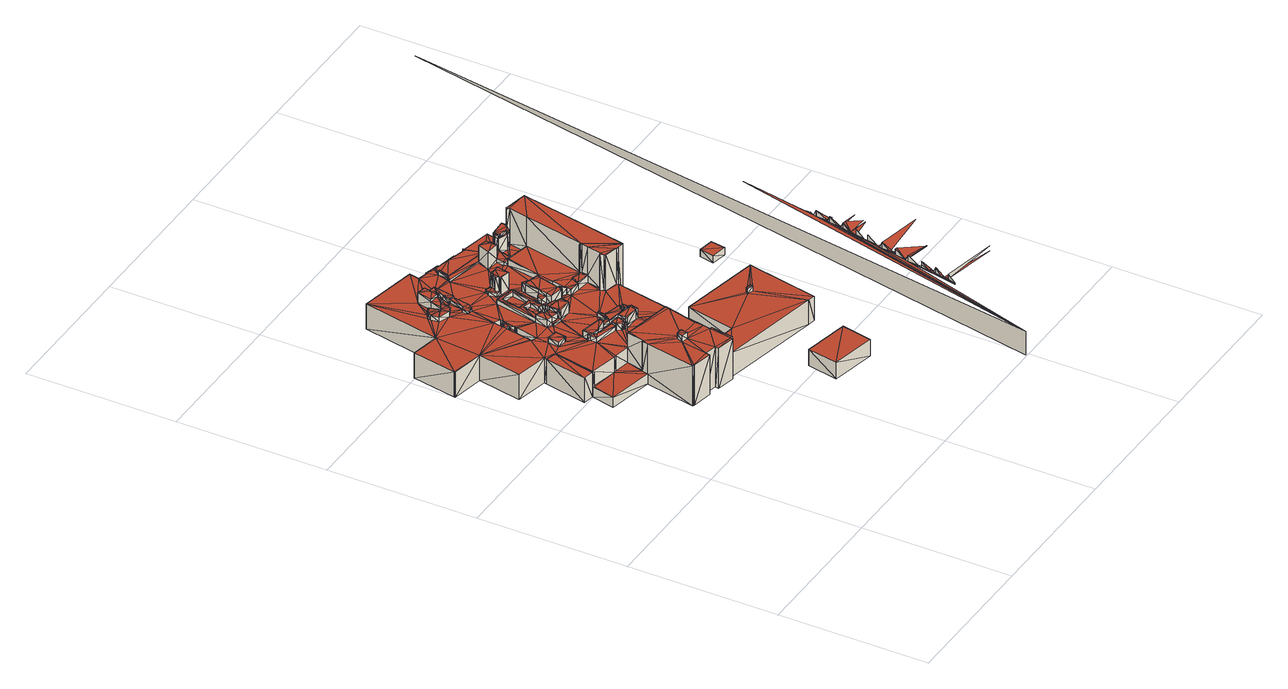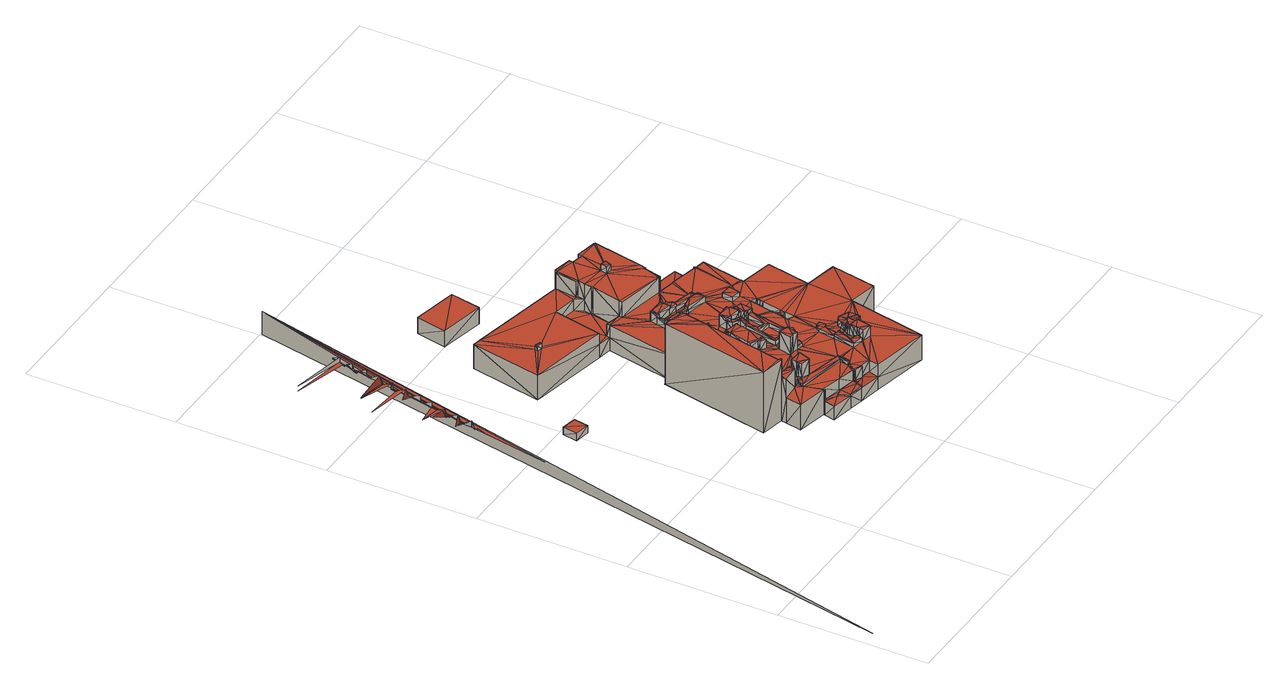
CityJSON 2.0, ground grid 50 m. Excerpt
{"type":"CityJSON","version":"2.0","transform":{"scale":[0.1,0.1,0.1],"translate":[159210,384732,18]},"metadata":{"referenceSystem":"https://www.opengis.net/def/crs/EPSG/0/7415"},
"CityObjects":{
"building1":{"type":"Building","attributes":{"oorspronkelijk_bouwjaar":1949,"status":"Pand in gebruik","geconstateerd":false,"h_maaiveld":18.6,"dak_type":"multiple horizontal","pw_datum":"2016-12-01","pw_actueel":"yes","pw_bron":"ahn3","reconstructie_methode":"tudelft3d-geoflow","versie_methode":"v21.03.1","kas_warenhuis":false,"ondergronds_type":"above ground","lod11_replace":false,"reconstruction_skipped":false},"geometry":[{"type":"Solid","lod":"2.2","boundaries":[[[[0,1,2]],[[3,4,5]],[[6,4,3]],[[7,8,9]],[[6,8,7]],[[4,6,10]],[[11,4,12]],[[13,12,14]],[[12,10,14]],[[15,16,5]],[[4,10,12]],[[17,18,19]],[[20,1,0]],[[15,5,21]],[[22,23,16]],[[16,2,5]],[[23,2,16]],[[19,24,17]],[[2,23,25]],[[26,0,27]],[[18,28,29]],[[27,0,30]],[[31,28,26]],[[32,28,31]],[[31,26,33]],[[32,31,34]],[[28,35,29]],[[28,18,17]],[[36,24,19]],[[37,17,38]],[[28,17,37]],[[28,37,26]],[[39,40,17]],[[40,38,17]],[[37,0,26]],[[41,42,20]],[[41,20,43]],[[44,45,46]],[[1,5,2]],[[3,8,6]],[[47,42,41]],[[20,0,37]],[[43,20,37]],[[1,3,5]],[[44,8,3]],[[44,3,45]],[[46,45,48]],[[48,49,46]],[[50,46,49]],[[51,50,49]],[[52,42,47]],[[53,52,47]],[[53,47,41]],[[54,53,41]],[[55,37,56]],[[57,55,56]],[[56,37,38]],[[58,17,59]],[[60,58,59]],[[59,17,24]],[[61,30,62]],[[62,30,0]],[[63,9,64]],[[64,9,8]],[[60,59,65]],[[65,59,66]],[[67,68,69]],[[70,67,69]],[[71,12,72]],[[72,12,13]],[[73,43,55]],[[55,43,37]],[[74,75,76]],[[76,75,35]],[[35,75,29]],[[77,78,79]],[[80,77,79]],[[70,69,81]],[[79,70,81]],[[52,20,42]],[[82,83,52]],[[52,83,20]],[[84,85,86]],[[87,84,86]],[[88,26,89]],[[89,26,27]],[[80,79,90]],[[90,79,91]],[[91,79,81]],[[92,93,94]],[[94,93,95]],[[96,7,63]],[[63,7,9]],[[97,98,99]],[[99,98,100]],[[101,102,103]],[[104,101,103]],[[105,106,107]],[[107,106,108]],[[107,108,109]],[[110,107,109]],[[111,112,16]],[[111,16,113]],[[114,111,113]],[[113,16,15]],[[115,116,117]],[[117,116,118]],[[119,120,121]],[[122,119,121]],[[123,122,124]],[[124,122,125]],[[125,122,121]],[[126,127,128]],[[128,127,129]],[[130,131,132]],[[132,131,133]],[[133,131,134]],[[135,136,137]],[[137,136,138]],[[87,86,102]],[[101,87,102]],[[139,140,141]],[[142,139,141]],[[143,144,145]],[[146,143,145]],[[147,148,149]],[[149,148,150]],[[151,152,153]],[[153,152,154]],[[154,152,155]],[[156,157,158]],[[159,156,158]],[[159,158,83]],[[83,158,20]],[[20,158,1]],[[160,161,162]],[[163,160,162]],[[164,165,166]],[[166,165,167]],[[168,169,170]],[[171,168,170]],[[172,173,174]],[[174,173,175]],[[176,177,178]],[[178,177,179]],[[179,177,180]],[[181,182,183]],[[184,181,183]],[[185,186,187]],[[188,185,187]],[[189,190,191]],[[191,190,192]],[[193,194,189]],[[189,194,190]],[[195,196,197]],[[197,196,198]],[[199,200,201]],[[202,199,201]],[[203,204,115]],[[115,204,116]],[[116,204,205]],[[206,207,208]],[[209,206,208]],[[149,150,210]],[[211,149,210]],[[212,213,211]],[[214,212,211]],[[146,145,215]],[[215,145,216]],[[217,218,219]],[[219,218,220]],[[221,222,223]],[[224,221,223]],[[224,223,225]],[[225,223,226]],[[227,31,228]],[[228,31,33]],[[229,28,230]],[[230,28,32]],[[64,8,231]],[[232,64,231]],[[231,8,44]],[[233,234,235]],[[236,233,235]],[[237,238,239]],[[240,237,239]],[[241,242,243]],[[244,241,243]],[[104,103,245]],[[246,104,245]],[[246,245,98]],[[97,246,98]],[[247,95,248]],[[249,94,247]],[[247,94,95]],[[249,247,250]],[[250,247,251]],[[252,253,254]],[[255,252,254]],[[56,38,256]],[[257,56,256]],[[256,38,40]],[[258,259,260]],[[261,258,260]],[[260,259,262]],[[263,264,234]],[[233,263,234]],[[265,266,164]],[[164,266,165]],[[267,239,268]],[[269,240,267]],[[267,240,239]],[[267,268,270]],[[271,267,270]],[[272,273,274]],[[275,272,274]],[[276,277,272]],[[272,277,273]],[[278,279,280]],[[281,278,280]],[[282,283,279]],[[278,282,279]],[[284,285,286]],[[286,285,11]],[[11,285,4]],[[287,288,289]],[[289,288,290]],[[290,288,291]],[[292,293,294]],[[295,292,294]],[[296,297,298]],[[298,297,299]],[[300,301,302]],[[303,300,302]],[[303,302,292]],[[292,302,293]],[[304,2,25]],[[305,304,25]],[[306,307,112]],[[111,306,112]],[[283,308,309]],[[309,308,310]],[[311,312,313]],[[314,311,313]],[[315,316,312]],[[311,315,312]],[[317,21,5]],[[318,317,5]],[[114,113,319]],[[319,113,320]],[[319,320,321]],[[322,319,321]],[[323,324,325]],[[325,324,326]],[[327,328,329]],[[329,328,330]],[[330,328,331]],[[184,183,332]],[[333,184,332]],[[332,183,334]],[[335,336,337]],[[338,335,337]],[[339,340,341]],[[342,339,341]],[[343,344,345]],[[346,343,345]],[[347,348,349]],[[349,348,350]],[[351,352,347]],[[347,352,348]],[[353,354,352]],[[351,353,352]],[[355,356,357]],[[357,356,358]],[[358,356,359]],[[360,358,361]],[[362,357,360]],[[360,357,358]],[[363,364,365]],[[366,363,365]],[[362,360,367]],[[365,362,367]],[[368,369,370]],[[370,369,371]],[[371,369,372]],[[366,365,373]],[[373,365,374]],[[374,365,367]],[[375,376,377]],[[377,376,378]],[[376,379,380]],[[381,376,380]],[[62,0,304]],[[382,62,304]],[[304,0,2]],[[383,384,385]],[[385,384,386]],[[386,384,387]],[[388,389,390]],[[390,389,391]],[[392,393,394]],[[394,393,395]],[[396,397,398]],[[398,397,399]],[[399,397,400]],[[401,402,403]],[[404,401,403]],[[405,406,407]],[[407,406,408]],[[191,192,409]],[[409,192,410]],[[411,412,413]],[[413,412,414]],[[415,416,417]],[[417,416,418]],[[419,420,421]],[[421,420,417]],[[421,417,160]],[[160,417,161]],[[161,417,418]],[[269,267,422]],[[423,269,422]],[[392,422,393]],[[424,423,392]],[[392,423,422]],[[398,399,131]],[[131,399,134]],[[425,426,427]],[[428,425,427]],[[429,430,384]],[[384,430,387]],[[431,432,359]],[[356,431,359]],[[298,299,433]],[[433,299,434]],[[435,436,437]],[[438,435,437]],[[439,440,435]],[[435,440,436]],[[441,442,443]],[[444,441,443]],[[197,198,445]],[[446,197,445]],[[59,24,447]],[[447,24,36]],[[256,40,448]],[[448,40,39]],[[322,321,449]],[[450,322,449]],[[450,449,451]],[[452,450,451]],[[110,109,453]],[[454,110,453]],[[453,109,455]],[[454,453,456]],[[457,454,456]],[[457,456,458]],[[458,456,459]],[[459,456,460]],[[461,462,463]],[[463,462,464]],[[465,466,467]],[[467,466,468]],[[465,182,466]],[[466,182,469]],[[182,133,469]],[[181,132,182]],[[182,132,133]],[[470,471,203]],[[203,471,204]],[[472,296,471]],[[470,472,471]],[[296,473,297]],[[472,474,296]],[[296,474,473]],[[453,455,415]],[[415,455,416]],[[475,476,460]],[[456,475,460]],[[420,477,476]],[[475,420,476]],[[78,478,420]],[[419,78,420]],[[420,478,477]],[[78,479,478]],[[77,480,78]],[[78,480,479]],[[481,6,96]],[[96,6,7]],[[51,49,48]],[[482,51,48]],[[209,208,388]],[[388,208,389]],[[389,208,483]],[[484,485,208]],[[208,485,483]],[[452,451,291]],[[288,452,291]],[[486,487,488]],[[488,487,489]],[[488,489,287]],[[287,489,288]],[[490,491,486]],[[486,491,487]],[[377,378,490]],[[490,378,491]],[[492,461,493]],[[493,461,494]],[[493,494,495]],[[495,494,496]],[[496,494,497]],[[498,499,495]],[[500,498,495]],[[500,495,315]],[[315,495,316]],[[316,495,496]],[[166,167,92]],[[92,167,93]],[[247,248,172]],[[172,248,173]],[[250,251,501]],[[501,251,502]],[[501,502,503]],[[504,501,503]],[[505,506,507]],[[507,506,508]],[[364,509,505]],[[505,509,506]],[[510,117,511]],[[511,117,512]],[[512,117,118]],[[513,514,117]],[[510,513,117]],[[99,100,85]],[[84,99,85]],[[515,34,227]],[[227,34,31]],[[57,56,131]],[[130,57,131]],[[516,54,73]],[[73,54,43]],[[43,54,41]],[[76,35,229]],[[229,35,28]],[[517,518,74]],[[74,518,75]],[[519,520,521]],[[522,519,521]],[[523,524,525]],[[525,524,526]],[[526,524,527]],[[525,526,354]],[[353,525,354]],[[214,211,528]],[[528,211,529]],[[529,211,210]],[[113,15,317]],[[317,15,21]],[[438,437,530]],[[530,437,531]],[[531,437,532]],[[533,534,437]],[[437,534,532]],[[535,404,212]],[[212,404,213]],[[536,213,403]],[[213,404,403]],[[213,536,147]],[[147,536,148]],[[537,538,539]],[[539,538,409]],[[538,540,541]],[[541,540,542]],[[232,231,440]],[[439,232,440]],[[231,44,46]],[[50,231,46]],[[228,33,88]],[[88,33,26]],[[128,129,543]],[[543,129,544]],[[433,434,431]],[[431,434,432]],[[522,521,545]],[[545,521,546]],[[545,546,524]],[[524,546,527]],[[547,548,549]],[[550,547,549]],[[551,552,524]],[[523,551,524]],[[360,361,553]],[[554,360,553]],[[554,553,555]],[[556,554,555]],[[556,555,372]],[[369,556,372]],[[557,558,169]],[[168,557,169]],[[559,560,557]],[[557,560,558]],[[561,562,560]],[[559,561,560]],[[90,91,563]],[[563,91,564]],[[564,91,565]],[[89,27,61]],[[61,27,30]],[[325,326,566]],[[566,326,567]],[[568,569,328]],[[327,568,328]],[[570,571,568]],[[568,571,569]],[[569,571,572]],[[573,574,571]],[[571,574,572]],[[271,270,575]],[[576,271,575]],[[575,270,577]],[[68,162,578]],[[67,163,68]],[[68,163,162]],[[286,11,71]],[[71,11,12]],[[153,154,579]],[[579,154,580]],[[579,580,581]],[[582,579,581]],[[442,18,75]],[[75,18,29]],[[255,254,583]],[[583,254,584]],[[171,170,585]],[[586,171,585]],[[586,585,221]],[[221,585,222]],[[332,334,335]],[[335,334,336]],[[333,332,339]],[[339,332,340]],[[587,588,498]],[[498,588,499]],[[566,567,328]],[[328,567,331]],[[207,589,323]],[[323,589,324]],[[390,391,207]],[[206,390,207]],[[207,391,589]],[[590,22,16]],[[112,590,16]],[[381,380,591]],[[591,380,592]],[[593,594,253]],[[252,593,253]],[[253,594,595]],[[65,66,594]],[[593,65,594]],[[447,36,445]],[[445,36,19]],[[596,597,598]],[[599,596,598]],[[583,584,597]],[[596,583,597]],[[576,575,573]],[[573,575,574]],[[575,577,485]],[[484,575,485]],[[600,601,397]],[[396,600,397]],[[318,5,285]],[[285,5,4]],[[602,603,284]],[[284,603,285]],[[448,39,58]],[[58,39,17]],[[604,605,355]],[[355,605,356]],[[605,606,607]],[[607,606,608]],[[482,48,609]],[[610,482,609]],[[609,48,45]],[[611,612,605]],[[604,611,605]],[[605,612,606]],[[507,508,611]],[[611,508,612]],[[613,614,615]],[[615,614,616]],[[617,618,613]],[[613,618,614]],[[619,620,618]],[[617,619,618]],[[621,622,258]],[[258,622,259]],[[385,386,623]],[[624,385,623]],[[289,290,602]],[[602,290,603]],[[329,330,135]],[[625,329,135]],[[135,330,136]],[[625,135,277]],[[276,625,277]],[[591,592,158]],[[158,592,1]],[[1,592,3]],[[538,626,540]],[[537,627,538]],[[538,627,626]],[[628,629,119]],[[119,629,120]],[[120,629,630]],[[202,201,631]],[[632,202,631]],[[632,631,425]],[[633,632,425]],[[425,631,426]],[[633,425,383]],[[383,425,384]],[[275,274,571]],[[570,275,571]],[[550,549,634]],[[635,550,634]],[[635,634,552]],[[551,635,552]],[[607,608,301]],[[300,607,301]],[[543,544,636]],[[636,544,637]],[[636,637,638]],[[638,637,639]],[[640,638,152]],[[152,638,155]],[[155,638,639]],[[641,642,643]],[[644,641,643]],[[645,646,411]],[[411,646,412]],[[261,260,142]],[[647,261,142]],[[283,648,308]],[[282,649,283]],[[283,649,648]],[[647,142,649]],[[649,142,648]],[[648,142,141]],[[650,651,652]],[[653,650,652]],[[653,652,654]],[[654,652,655]],[[654,655,429]],[[429,655,430]],[[656,657,658]],[[598,656,658]],[[281,280,621]],[[621,280,622]],[[622,280,659]],[[660,623,661]],[[662,624,660]],[[660,624,623]],[[660,661,659]],[[280,660,659]],[[662,660,663]],[[663,660,309]],[[663,309,199]],[[199,309,200]],[[200,309,310]],[[68,578,664]],[[665,68,664]],[[666,667,565]],[[91,666,565]],[[665,664,667]],[[666,665,667]],[[295,294,205]],[[204,295,205]],[[668,669,670]],[[670,669,671]],[[672,673,674]],[[675,672,674]],[[676,677,678]],[[678,677,679]],[[675,674,677]],[[676,675,677]],[[530,531,680]],[[680,531,681]],[[682,683,265]],[[265,683,266]],[[178,179,682]],[[682,179,683]],[[244,243,684]],[[684,243,685]],[[686,687,242]],[[241,686,242]],[[684,685,686]],[[686,685,687]],[[670,671,461]],[[492,670,461]],[[461,671,462]],[[688,689,669]],[[668,688,669]],[[690,691,688]],[[688,691,689]],[[563,564,692]],[[693,563,692]],[[693,692,694]],[[694,692,695]],[[696,697,698]],[[699,696,698]],[[698,697,700]],[[699,698,701]],[[701,698,314]],[[698,700,588]],[[587,698,588]],[[588,700,702]],[[588,702,691]],[[690,588,691]],[[539,409,405]],[[703,539,405]],[[406,409,410]],[[405,409,406]],[[72,13,704]],[[704,13,14]],[[704,14,705]],[[705,14,10]],[[705,10,481]],[[481,10,6]],[[615,616,620]],[[619,615,620]],[[582,581,706]],[[707,582,706]],[[707,706,157]],[[156,707,157]],[[708,709,54]],[[516,708,54]],[[364,512,509]],[[363,511,364]],[[364,511,512]],[[373,374,369]],[[368,373,369]],[[236,235,710]],[[395,236,710]],[[394,395,397]],[[397,395,400]],[[400,395,710]],[[424,392,711]],[[711,392,712]],[[711,712,713]],[[713,712,714]],[[701,314,480]],[[480,314,479]],[[479,314,313]],[[694,695,696]],[[696,695,697]],[[219,220,715]],[[715,220,716]],[[715,716,561]],[[561,716,562]],[[215,216,717]],[[717,216,718]],[[428,427,651]],[[650,428,651]],[[599,598,719]],[[719,598,720]],[[720,598,658]],[[444,443,657]],[[656,444,657]],[[446,445,442]],[[441,446,442]],[[18,445,19]],[[442,445,18]],[[349,350,721]],[[722,349,721]],[[721,350,723]],[[721,723,343]],[[343,723,344]],[[722,721,548]],[[547,722,548]],[[724,725,143]],[[143,725,144]],[[726,727,724]],[[724,727,725]],[[728,726,729]],[[730,728,729]],[[731,226,140]],[[139,731,140]],[[644,643,645]],[[645,643,646]],[[413,414,642]],[[641,413,642]],[[370,371,732]],[[733,370,732]],[[732,371,734]],[[733,732,513]],[[513,732,514]],[[735,736,473]],[[474,735,473]],[[732,734,736]],[[735,732,736]],[[737,738,533]],[[533,738,534]],[[610,609,738]],[[737,610,738]],[[305,25,23]],[[739,305,23]],[[739,23,22]],[[590,739,22]],[[382,304,307]],[[306,382,307]],[[122,121,126]],[[740,122,126]],[[127,121,741]],[[126,121,127]],[[740,126,629]],[[628,740,629]],[[541,542,629]],[[629,542,630]],[[467,468,193]],[[193,468,194]],[[137,138,264]],[[263,137,264]],[[122,187,121]],[[123,188,122]],[[121,187,741]],[[122,188,187]],[[742,743,627]],[[627,743,626]],[[124,125,743]],[[742,124,743]],[[744,745,517]],[[517,745,518]],[[719,720,745]],[[744,719,745]],[[528,529,185]],[[185,529,186]],[[703,405,535]],[[535,405,404]],[[407,408,401]],[[401,408,402]],[[346,345,520]],[[519,346,520]],[[713,714,600]],[[600,714,601]],[[717,718,217]],[[217,718,218]],[[458,459,746]],[[747,458,746]],[[748,747,746]],[[609,45,592]],[[592,45,3]],[[257,256,238]],[[237,257,238]],[[338,337,640]],[[640,337,638]],[[342,341,151]],[[151,341,152]],[[680,681,376]],[[375,680,376]],[[376,681,379]],[[260,262,726]],[[728,260,726]],[[726,262,727]],[[730,729,225]],[[731,730,225]],[[731,225,226]],[[253,595,196]],[[195,253,196]],[[230,32,515]],[[515,32,34]],[[678,679,672]],[[672,679,673]],[[504,503,176]],[[176,503,177]],[[174,175,180]],[[177,174,180]],[[749,463,105]],[[105,463,106]],[[106,463,464]],[[747,748,463]],[[749,747,463]],[[748,746,497]],[[494,748,497]],[[82,52,709]],[[708,82,709]],[[709,52,53]],[[54,709,53]],[[102,86,103]],[[98,85,100]],[[103,86,85]],[[103,85,245]],[[245,85,98]],[[113,317,320]],[[285,603,318]],[[449,603,451]],[[318,603,449]],[[291,603,290]],[[451,603,291]],[[449,317,318]],[[321,320,449]],[[320,317,449]],[[503,502,177]],[[177,502,172]],[[251,247,172]],[[251,172,502]],[[172,174,177]],[[279,283,309]],[[280,279,660]],[[660,279,309]],[[407,401,404]],[[405,407,404]],[[475,417,420]],[[453,415,456]],[[456,415,475]],[[475,415,417]],[[421,160,419]],[[67,160,163]],[[67,70,78]],[[67,78,160]],[[79,78,70]],[[78,419,160]],[[112,307,739]],[[590,112,739]],[[305,739,304]],[[739,307,304]],[[454,457,107]],[[105,457,458]],[[747,749,458]],[[749,105,458]],[[107,110,454]],[[105,107,457]],[[466,469,235]],[[400,235,399]],[[134,399,133]],[[264,235,234]],[[399,469,133]],[[264,466,235]],[[235,469,399]],[[710,235,400]],[[471,296,204]],[[295,296,298]],[[303,295,298]],[[295,204,296]],[[292,295,303]],[[474,472,470]],[[115,470,203]],[[117,474,470]],[[117,470,115]],[[514,474,117]],[[735,474,514]],[[735,514,732]],[[388,390,209]],[[209,390,206]],[[476,477,459]],[[479,313,312]],[[477,746,459]],[[476,459,460]],[[477,497,746]],[[478,497,477]],[[479,312,478]],[[312,316,496]],[[496,497,478]],[[312,496,478]],[[353,351,347]],[[722,547,349]],[[550,551,547]],[[525,353,551]],[[547,347,349]],[[635,551,550]],[[525,551,523]],[[551,353,347]],[[547,551,347]],[[703,535,212]],[[123,124,185]],[[627,124,742]],[[627,528,185]],[[539,703,537]],[[703,212,537]],[[537,212,627]],[[212,214,627]],[[214,528,627]],[[185,188,123]],[[627,185,124]],[[213,147,211]],[[211,147,149]],[[343,346,721]],[[545,524,634]],[[548,346,519]],[[548,519,549]],[[721,346,548]],[[524,552,634]],[[634,549,522]],[[545,634,522]],[[549,519,522]],[[554,556,367]],[[360,554,367]],[[374,556,369]],[[367,556,374]],[[566,207,325]],[[572,574,484]],[[325,207,323]],[[566,208,207]],[[328,208,566]],[[572,484,569]],[[574,575,484]],[[569,484,328]],[[484,208,328]],[[726,586,221]],[[225,729,224]],[[729,726,221]],[[729,221,224]],[[168,171,724]],[[168,724,143]],[[726,171,586]],[[724,171,726]],[[215,717,146]],[[717,219,715]],[[717,715,146]],[[219,717,217]],[[715,143,146]],[[561,559,715]],[[559,143,715]],[[557,143,559]],[[168,143,557]],[[336,334,337]],[[337,334,183]],[[128,629,126]],[[182,193,183]],[[465,193,182]],[[467,193,465]],[[193,541,183]],[[189,191,193]],[[191,409,193]],[[409,538,193]],[[538,541,193]],[[541,337,183]],[[629,337,541]],[[629,128,638]],[[128,543,638]],[[543,636,638]],[[629,638,337]],[[447,445,198]],[[595,198,196]],[[59,447,66]],[[594,198,595]],[[66,447,198]],[[594,66,198]],[[271,576,422]],[[273,422,573]],[[571,274,273]],[[571,273,573]],[[273,277,422]],[[277,135,422]],[[135,395,422]],[[137,263,233]],[[137,233,135]],[[233,395,135]],[[236,395,233]],[[422,267,271]],[[422,395,393]],[[573,422,576]],[[397,601,714]],[[394,714,712]],[[394,397,714]],[[394,712,392]],[[507,611,604]],[[507,604,355]],[[507,357,362]],[[507,355,357]],[[505,507,362]],[[505,362,365]],[[505,365,364]],[[614,618,616]],[[616,618,620]],[[275,570,568]],[[329,568,327]],[[276,568,329]],[[272,275,276]],[[276,275,568]],[[625,276,329]],[[632,633,202]],[[202,383,385]],[[202,633,383]],[[202,385,199]],[[662,663,624]],[[663,199,624]],[[199,385,624]],[[433,431,615]],[[298,300,303]],[[298,433,617]],[[607,300,617]],[[605,607,356]],[[613,431,356]],[[607,613,356]],[[615,431,613]],[[607,617,613]],[[619,433,615]],[[617,433,619]],[[298,617,300]],[[335,152,340]],[[338,640,335]],[[335,640,152]],[[340,152,341]],[[335,340,332]],[[413,641,411]],[[411,641,645]],[[645,641,644]],[[621,258,281]],[[278,647,282]],[[282,647,649]],[[278,258,261]],[[647,278,261]],[[281,258,278]],[[665,666,69]],[[69,666,81]],[[81,666,91]],[[68,665,69]],[[683,179,266]],[[167,165,175]],[[175,179,180]],[[167,175,173]],[[266,179,165]],[[93,248,95]],[[173,248,93]],[[167,173,93]],[[165,179,175]],[[684,686,244]],[[244,686,241]],[[694,696,693]],[[696,699,480]],[[699,701,480]],[[563,480,80]],[[80,480,77]],[[696,480,563]],[[696,563,693]],[[563,80,90]],[[698,587,315]],[[314,698,315]],[[500,315,498]],[[314,315,311]],[[315,587,498]],[[588,690,499]],[[493,688,492]],[[499,690,688]],[[499,688,495]],[[688,668,670]],[[688,670,492]],[[495,688,493]],[[333,339,342]],[[132,55,130]],[[181,73,132]],[[130,55,57]],[[132,73,55]],[[181,184,73]],[[153,156,151]],[[184,516,73]],[[342,516,184]],[[333,342,184]],[[151,516,342]],[[579,582,153]],[[582,156,153]],[[156,83,708]],[[707,156,582]],[[83,82,708]],[[159,83,156]],[[708,516,151]],[[156,708,151]],[[509,512,118]],[[506,509,116]],[[116,509,118]],[[612,116,205]],[[293,612,294]],[[606,612,293]],[[608,293,301]],[[293,302,301]],[[606,293,608]],[[506,116,612]],[[506,612,508]],[[612,205,294]],[[654,650,653]],[[428,650,654]],[[428,654,429]],[[384,428,429]],[[425,428,384]],[[728,730,260]],[[139,730,731]],[[139,142,730]],[[142,260,730]],[[370,733,513]],[[511,513,510]],[[511,370,513]],[[366,373,363]],[[373,511,363]],[[370,511,373]],[[370,373,368]],[[379,681,531]],[[609,592,380]],[[380,738,609]],[[379,531,380]],[[531,738,380]],[[532,534,531]],[[534,738,531]],[[740,628,119]],[[122,740,119]],[[630,542,120]],[[743,542,626]],[[626,542,540]],[[121,743,125]],[[120,542,743]],[[121,120,743]],[[745,720,518]],[[443,442,657]],[[657,720,658]],[[657,442,720]],[[442,75,720]],[[75,518,720]],[[748,494,463]],[[463,494,461]],[[131,237,600]],[[424,711,713]],[[269,713,240]],[[424,269,423]],[[424,713,269]],[[600,237,713]],[[713,237,240]],[[131,257,237]],[[398,600,396]],[[56,257,131]],[[131,600,398]],[[737,231,50]],[[482,242,687]],[[440,231,533]],[[610,737,685]],[[437,440,533]],[[436,440,437]],[[685,50,687]],[[533,231,737]],[[482,687,51]],[[610,243,482]],[[687,50,51]],[[610,685,243]],[[685,737,50]],[[482,243,242]],[[253,195,254]],[[446,195,197]],[[254,597,584]],[[446,441,444]],[[446,444,195]],[[444,254,195]],[[656,254,444]],[[598,254,656]],[[597,254,598]],[[678,672,676]],[[676,672,675]],[[230,515,227]],[[88,227,228]],[[229,230,227]],[[138,468,264]],[[229,227,88]],[[101,432,87]],[[88,89,62]],[[89,61,62]],[[706,581,580]],[[62,382,306]],[[418,416,487]],[[319,322,114]],[[322,111,114]],[[306,111,322]],[[416,322,450]],[[455,643,306]],[[489,487,288]],[[667,491,378]],[[706,158,157]],[[691,158,706]],[[591,378,376]],[[591,376,381]],[[702,158,691]],[[591,158,702]],[[371,372,671]],[[637,580,639]],[[155,580,154]],[[371,671,669]],[[580,155,639]],[[741,187,127]],[[403,148,536]],[[187,734,637]],[[127,544,129]],[[529,736,187]],[[127,187,544]],[[529,150,299]],[[642,682,62]],[[529,187,186]],[[187,637,544]],[[210,150,529]],[[246,249,250]],[[432,101,359]],[[148,403,434]],[[402,434,403]],[[201,308,648]],[[468,138,352]],[[192,190,410]],[[190,408,406]],[[190,406,410]],[[194,468,190]],[[468,352,190]],[[352,330,350]],[[138,136,330]],[[468,466,264]],[[485,577,270]],[[546,432,434]],[[331,567,330]],[[145,727,262]],[[648,141,140]],[[744,391,596]],[[517,391,744]],[[391,324,589]],[[596,391,389]],[[485,252,483]],[[448,485,238]],[[485,58,593]],[[239,270,268]],[[238,270,239]],[[485,270,238]],[[448,238,256]],[[58,485,448]],[[60,65,58]],[[252,389,483]],[[593,58,65]],[[485,593,252]],[[596,389,583]],[[599,719,596]],[[583,389,252]],[[255,583,252]],[[719,744,596]],[[622,517,259]],[[562,229,558]],[[386,517,623]],[[386,391,517]],[[76,259,74]],[[92,97,88]],[[62,306,642]],[[176,359,504]],[[504,250,501]],[[306,643,642]],[[178,359,176]],[[359,178,358]],[[358,553,361]],[[62,682,88]],[[682,265,88]],[[265,164,166]],[[166,88,265]],[[92,88,166]],[[297,529,299]],[[187,736,734]],[[637,734,371]],[[462,671,464]],[[669,637,371]],[[109,643,455]],[[106,553,414]],[[736,529,473]],[[414,358,178]],[[250,504,359]],[[414,178,642]],[[250,359,101]],[[344,567,345]],[[348,352,350]],[[299,150,148]],[[299,148,434]],[[473,529,297]],[[97,99,88]],[[94,97,92]],[[99,229,88]],[[246,101,104]],[[655,432,430]],[[87,432,655]],[[97,94,246]],[[250,101,246]],[[246,94,249]],[[412,106,414]],[[418,487,162]],[[416,455,306]],[[452,416,450]],[[416,306,322]],[[642,178,682]],[[414,553,358]],[[372,555,106]],[[487,416,288]],[[669,580,637]],[[416,452,288]],[[464,372,106]],[[646,643,109]],[[109,108,106]],[[646,109,106]],[[106,555,553]],[[646,106,412]],[[372,464,671]],[[706,580,669]],[[691,669,689]],[[591,702,700]],[[669,691,706]],[[697,591,700]],[[695,591,697]],[[564,378,692]],[[565,378,564]],[[695,692,591]],[[692,378,591]],[[667,378,565]],[[418,162,161]],[[667,664,491]],[[664,162,491]],[[162,487,491]],[[578,162,664]],[[716,220,562]],[[259,218,262]],[[651,585,170]],[[216,218,718]],[[218,259,220]],[[84,87,655]],[[144,725,727]],[[386,387,567]],[[144,727,145]],[[262,218,216]],[[145,262,216]],[[259,517,74]],[[562,220,76]],[[622,623,517]],[[659,661,623]],[[391,386,324]],[[659,623,622]],[[386,567,326]],[[324,386,326]],[[520,430,432]],[[520,432,521]],[[631,226,223]],[[655,99,84]],[[652,170,99]],[[655,652,99]],[[426,631,427]],[[222,631,223]],[[310,308,200]],[[200,308,201]],[[631,201,140]],[[201,648,140]],[[631,140,226]],[[222,427,631]],[[585,427,222]],[[427,585,651]],[[170,229,99]],[[651,170,652]],[[169,229,170]],[[558,229,169]],[[560,562,558]],[[562,76,229]],[[220,259,76]],[[526,546,434]],[[350,567,344]],[[430,345,387]],[[430,520,345]],[[345,567,387]],[[521,432,546]],[[354,408,190]],[[350,330,567]],[[723,350,344]],[[330,352,138]],[[190,352,354]],[[354,434,402]],[[408,354,402]],[[526,434,354]],[[546,526,527]],[[64,96,63]],[[481,96,64]],[[481,64,435]],[[439,64,232]],[[435,64,439]],[[438,677,435]],[[679,677,438]],[[680,438,530]],[[679,438,680]],[[490,289,679]],[[490,375,377]],[[490,679,375]],[[488,490,486]],[[289,490,488]],[[289,488,287]],[[284,673,289]],[[284,289,602]],[[705,481,677]],[[71,674,286]],[[71,72,704]],[[677,674,705]],[[704,705,71]],[[679,680,375]],[[71,705,674]],[[677,481,435]],[[284,674,673]],[[286,674,284]],[[289,673,679]]]],"semantics":{"surfaces":[{"type":"GroundSurface"},{"type":"WallSurface"},{"type":"RoofSurface"}],"values":[[0,0,0,0,0,0,0,0,0,0,0,0,0,0,0,0,0,0,0,0,0,0,0,0,0,0,0,0,0,0,0,0,0,0,0,0,0,0,0,0,0,0,0,0,0,0,0,0,1,1,1,1,1,1,1,1,1,1,1,1,1,1,1,1,1,1,1,1,1,1,1,1,1,1,1,1,1,1,1,1,1,1,1,1,1,1,1,1,1,1,1,1,1,1,1,1,1,1,1,1,1,1,1,1,1,1,1,1,1,1,1,1,1,1,1,1,1,1,1,1,1,1,1,1,1,1,1,1,1,1,1,1,1,1,1,1,1,1,1,1,1,1,1,1,1,1,1,1,1,1,1,1,1,1,1,1,1,1,1,1,1,1,1,1,1,1,1,1,1,1,1,1,1,1,1,1,1,1,1,1,1,1,1,1,1,1,1,1,1,1,1,1,1,1,1,1,1,1,1,1,1,1,1,1,1,1,1,1,1,1,1,1,1,1,1,1,1,1,1,1,1,1,1,1,1,1,1,1,1,1,1,1,1,1,1,1,1,1,1,1,1,1,1,1,1,1,1,1,1,1,1,1,1,1,1,1,1,1,1,1,1,1,1,1,1,1,1,1,1,1,1,1,1,1,1,1,1,1,1,1,1,1,1,1,1,1,1,1,1,1,1,1,1,1,1,1,1,1,1,1,1,1,1,1,1,1,1,1,1,1,1,1,1,1,1,1,1,1,1,1,1,1,1,1,1,1,1,1,1,1,1,1,1,1,1,1,1,1,1,1,1,1,1,1,1,1,1,1,1,1,1,1,1,1,1,1,1,1,1,1,1,1,1,1,1,1,1,1,1,1,1,1,1,1,1,1,1,1,1,1,1,1,1,1,1,1,1,1,1,1,1,1,1,1,1,1,1,1,1,1,1,1,1,1,1,1,1,1,1,1,1,1,1,1,1,1,1,1,1,1,1,1,1,1,1,1,1,1,1,1,1,1,1,1,1,1,1,1,1,1,1,1,1,1,1,1,1,1,1,1,1,1,1,1,1,1,1,1,1,1,1,1,1,1,1,1,1,1,1,1,1,1,1,1,1,1,1,1,1,1,1,1,1,1,1,1,1,1,1,1,1,1,1,1,1,1,1,1,1,1,1,1,1,1,1,1,1,1,1,1,1,1,1,1,1,1,1,1,1,1,1,1,1,1,1,1,1,1,1,1,1,1,1,1,1,1,1,1,1,1,1,1,1,1,1,1,1,1,1,1,1,1,1,1,1,1,1,1,1,1,1,1,1,1,1,1,1,1,1,1,1,1,1,1,1,1,1,1,1,1,1,1,1,1,1,1,1,1,1,1,1,1,1,1,1,1,1,1,1,1,1,1,1,1,1,1,1,1,1,1,1,1,1,1,1,1,1,1,1,1,1,1,1,1,1,1,1,1,1,1,1,1,1,1,1,1,1,1,1,1,1,1,1,1,1,1,1,1,1,1,1,1,1,1,1,1,1,1,1,1,1,1,1,1,1,1,1,1,1,1,1,1,1,1,1,1,1,1,1,1,1,1,1,1,1,1,1,1,1,1,1,1,1,1,1,1,1,1,1,1,1,1,1,1,1,1,1,1,1,1,1,1,1,1,1,1,1,1,1,1,1,1,1,1,1,1,1,1,1,1,1,1,1,1,1,1,1,1,1,1,1,1,1,1,1,1,1,1,1,1,1,1,1,1,1,1,1,1,1,1,1,1,1,1,1,1,1,1,1,1,1,1,1,1,1,1,1,1,1,1,1,1,1,1,1,1,1,1,1,1,1,1,1,1,1,1,1,1,1,1,1,1,1,1,1,1,1,1,1,1,1,1,1,1,1,1,1,1,1,1,1,1,1,1,1,1,1,1,1,1,1,1,1,1,1,1,1,1,1,1,1,1,1,1,1,1,1,1,1,1,1,1,1,1,1,1,1,1,1,1,1,1,1,1,1,1,1,1,1,1,1,1,1,1,1,1,1,1,1,1,1,1,1,1,1,1,2,2,2,2,2,2,2,2,2,2,2,2,2,2,2,2,2,2,2,2,2,2,2,2,2,2,2,2,2,2,2,2,2,2,2,2,2,2,2,2,2,2,2,2,2,2,2,2,2,2,2,2,2,2,2,2,2,2,2,2,2,2,2,2,2,2,2,2,2,2,2,2,2,2,2,2,2,2,2,2,2,2,2,2,2,2,2,2,2,2,2,2,2,2,2,2,2,2,2,2,2,2,2,2,2,2,2,2,2,2,2,2,2,2,2,2,2,2,2,2,2,2,2,2,2,2,2,2,2,2,2,2,2,2,2,2,2,2,2,2,2,2,2,2,2,2,2,2,2,2,2,2,2,2,2,2,2,2,2,2,2,2,2,2,2,2,2,2,2,2,2,2,2,2,2,2,2,2,2,2,2,2,2,2,2,2,2,2,2,2,2,2,2,2,2,2,2,2,2,2,2,2,2,2,2,2,2,2,2,2,2,2,2,2,2,2,2,2,2,2,2,2,2,2,2,2,2,2,2,2,2,2,2,2,2,2,2,2,2,2,2,2,2,2,2,2,2,2,2,2,2,2,2,2,2,2,2,2,2,2,2,2,2,2,2,2,2,2,2,2,2,2,2,2,2,2,2,2,2,2,2,2,2,2,2,2,2,2,2,2,2,2,2,2,2,2,2,2,2,2,2,2,2,2,2,2,2,2,2,2,2,2,2,2,2,2,2,2,2,2,2,2,2,2,2,2,2,2,2,2,2,2,2,2,2,2,2,2,2,2,2,2,2,2,2,2,2,2,2,2,2,2,2,2,2,2,2,2,2,2,2,2,2,2,2,2,2,2,2,2,2,2,2,2,2,2,2,2,2,2,2,2,2,2,2,2,2,2,2,2,2,2,2,2,2,2,2,2,2,2,2,2,2,2,2,2,2,2,2,2,2,2,2,2,2,2,2,2,2,2,2,2,2,2,2,2,2,2,2,2,2,2,2,2,2,2,2,2,2,2,2,2,2,2,2,2,2,2,2,2,2,2,2,2,2,2,2,2,2,2,2,2,2,2,2,2,2,2,2,2,2,2,2,2,2,2,2,2,2,2,2,2,2,2,2,2,2,2,2,2,2,2,2,2,2,2,2,2,2,2,2,2,2,2,2,2,2,2,2,2,2,2,2,2,2,2,2,2,2,2,2,2,2,2,2,2,2,2,2,2,2,2,2,2,2,2,2,2,2,2,2,2,2,2,2,2,2,2,2,2,2,2,2,2,2,2,2,2,2,2,2,2,2,2,2,2,2,2,2,2,2,2,2,2,2,2,2,2,2,2,2,2,2,2,2,2,2,2,2,2,2,2,2,2,2,2,2,2,2,2,2,2,2,2,2,2,2,2,2,2,2,2]]}}]},
"building2":{"type":"Building","attributes":{"oorspronkelijk_bouwjaar":1949,"status":"Pand in gebruik","geconstateerd":false,"h_maaiveld":18.54,"dak_type":"single horizontal","pw_datum":"2016-12-01","pw_actueel":"yes","pw_bron":"ahn3","reconstructie_methode":"tudelft3d-geoflow","versie_methode":"v21.03.1","kas_warenhuis":false,"ondergronds_type":"above ground","lod11_replace":false,"reconstruction_skipped":false},"geometry":[{"type":"Solid","lod":"2.2","boundaries":[[[[750,751,752]],[[752,751,753]],[[754,753,751]],[[755,754,751]],[[756,750,757]],[[757,750,752]],[[755,751,750]],[[756,755,750]],[[757,752,754]],[[754,752,753]],[[756,757,755]],[[755,757,754]]]],"semantics":{"surfaces":[{"type":"GroundSurface"},{"type":"WallSurface"},{"type":"RoofSurface"}],"values":[[0,0,1,1,1,1,1,1,1,1,2,2]]}}]},
"building3":{"type":"Building","attributes":{"oorspronkelijk_bouwjaar":1949,"status":"Pand in gebruik (niet ingemeten)","geconstateerd":false,"h_maaiveld":18.51,"dak_type":"slanted","pw_datum":"2016-12-01","pw_actueel":"yes","pw_bron":"ahn3","reconstructie_methode":"tudelft3d-geoflow","versie_methode":"v21.03.1","kas_warenhuis":false,"ondergronds_type":"above ground","lod11_replace":false,"reconstruction_skipped":false},"geometry":[{"type":"MultiSurface","lod":"2.2","boundaries":[[[758,759,760]],[[760,759,761]],[[762,763,764]],[[765,761,766]],[[759,767,761]],[[761,767,766]],[[768,767,759]],[[769,766,770]],[[767,771,766]],[[770,766,771]],[[770,771,767]],[[769,772,766]],[[770,773,769]],[[769,773,772]],[[772,774,766]],[[773,775,772]],[[762,764,776]],[[772,775,774]],[[777,778,774]],[[775,779,774]],[[780,777,775]],[[778,781,774]],[[763,766,774]],[[777,774,779]],[[782,778,777]],[[777,779,775]],[[778,782,783]],[[778,784,781]],[[783,784,778]],[[774,781,785]],[[781,784,786]],[[762,776,787]],[[786,788,789]],[[758,790,759]],[[781,786,785]],[[763,774,785]],[[785,786,789]],[[768,759,791]],[[792,785,789]],[[785,792,763]],[[792,793,763]],[[762,787,794]],[[793,795,763]],[[795,793,796]],[[763,795,797]],[[798,797,795]],[[799,763,797]],[[795,800,798]],[[798,801,797]],[[800,801,798]],[[797,801,802]],[[763,799,764]],[[803,797,802]],[[804,793,792]],[[797,803,799]],[[801,803,802]],[[793,805,796]],[[796,806,795]],[[807,808,799]],[[807,803,801]],[[807,799,803]],[[809,808,807]],[[808,810,799]],[[808,809,811]],[[806,800,795]],[[811,810,808]],[[799,810,764]],[[811,812,810]],[[810,812,764]],[[813,812,811]],[[814,762,794]],[[764,812,813]],[[815,816,764]],[[805,806,796]],[[804,805,793]],[[817,816,815]],[[764,816,818]],[[816,819,818]],[[776,764,818]],[[820,819,816]],[[776,818,819]],[[821,822,820]],[[819,820,823]],[[809,824,811]],[[825,822,821]],[[820,822,823]],[[762,826,827]],[[776,819,823]],[[822,828,823]],[[776,823,828]],[[829,828,822]],[[829,830,776]],[[829,776,828]],[[831,830,829]],[[830,832,776]],[[830,831,833]],[[833,832,830]],[[776,832,787]],[[833,831,834]],[[822,835,829]],[[833,836,832]],[[787,832,836]],[[831,829,837]],[[836,833,838]],[[838,833,834]],[[836,839,840]],[[787,836,840]],[[836,841,839]],[[842,787,843]],[[839,841,840]],[[787,840,843]],[[836,838,841]],[[844,842,843]],[[840,841,844]],[[844,843,840]],[[842,845,787]],[[834,831,846]],[[842,844,847]],[[847,845,842]],[[838,834,848]],[[787,845,794]],[[847,849,845]],[[849,850,845]],[[849,847,851]],[[850,849,851]],[[850,851,852]],[[794,845,850]],[[851,853,852]],[[852,853,854]],[[854,853,855]],[[852,854,855]],[[847,856,851]],[[852,794,850]],[[852,855,857]],[[851,856,853]],[[853,856,855]],[[858,794,852]],[[852,857,858]],[[858,859,794]],[[858,860,859]],[[859,860,861]],[[794,859,862]],[[859,861,862]],[[863,864,861]],[[861,865,863]],[[864,863,865]],[[866,864,865]],[[866,867,864]],[[866,865,868]],[[867,866,868]],[[865,869,868]],[[867,868,869]],[[861,864,862]],[[864,867,862]],[[867,869,862]],[[870,862,869]],[[794,862,871]],[[870,871,862]],[[872,794,871]]],"semantics":{"surfaces":[{"type":"WallSurface"},{"type":"RoofSurface"}],"values":[0,0,1,1,0,1,0,0,1,0,0,0,1,0,1,0,1,1,0,1,0,0,1,0,0,0,1,0,0,1,0,1,1,0,1,1,1,1,0,0,1,1,1,0,1,0,1,1,0,0,0,1,1,1,1,0,0,1,0,0,0,0,0,1,1,0,1,0,1,1,1,1,0,1,0,0,0,0,1,0,1,0,0,1,0,0,0,1,0,1,0,0,0,0,0,1,0,1,1,1,0,1,0,1,1,0,1,0,0,1,1,0,0,1,0,0,1,1,0,1,1,0,0,1,0,1,1,1,0,0,1,1,1,1,1,1,0,1,0,0,0,1,1,0,1,0,0,1,0,0,1,0,1,1,1,0,1,0,1]}}]},
"building4":{"type":"Building","attributes":{"oorspronkelijk_bouwjaar":1980,"status":"Pand in gebruik","geconstateerd":false,"h_maaiveld":18.49,"dak_type":"single horizontal","pw_datum":"2016-12-01","pw_actueel":"yes","pw_bron":"ahn3","reconstructie_methode":"tudelft3d-geoflow","versie_methode":"v21.03.1","kas_warenhuis":false,"ondergronds_type":"above ground","lod11_replace":false,"reconstruction_skipped":false},"geometry":[{"type":"Solid","lod":"2.2","boundaries":[[[[873,874,875]],[[876,873,875]],[[877,874,873]],[[878,877,873]],[[879,876,880]],[[880,876,875]],[[880,875,874]],[[877,880,874]],[[878,873,879]],[[879,873,876]],[[879,880,878]],[[878,880,877]]]],"semantics":{"surfaces":[{"type":"GroundSurface"},{"type":"WallSurface"},{"type":"RoofSurface"}],"values":[[0,0,1,1,1,1,1,1,1,1,2,2]]}}]}
},
"vertices":[
[190,1160,6],[620,1153,6],[189,1151,6],[576,928,6],[331,894,6],[332,894,6],[414,715,6],[412,703,6],[476,699,6],[474,690,6],[375,723,6],[299,726,6],[303,725,6],[303,724,6],[372,710,6],[196,1002,6],[196,1003,6],[554,1628,6],[442,1691,6],[490,1682,6],[621,1155,6],[180,924,6],[162,1010,6],[162,1011,6],[554,1631,6],[161,1011,6],[110,1330,6],[82,1184,6],[124,1483,6],[368,1706,6],[82,1182,6],[2,1354,6],[29,1502,6],[1,1351,6],[1,1354,6],[176,1744,6],[563,1667,6],[640,1535,6],[641,1537,6],[655,1608,6],[644,1553,6],[647,1152,6],[646,1151,6],[720,1520,6],[484,698,6],[622,919,6],[821,631,6],[647,1150,6],[893,865,6],[846,626,6],[821,631,92],[846,626,92],[646,1151,7],[647,1150,7],[647,1152,9],[640,1535,221],[641,1537,161],[641,1537,221],[554,1628,95],[554,1631,53],[554,1631,95],[82,1182,95],[190,1160,95],[474,690,148],[476,699,148],[553,1632,95],[553,1632,53],[434,1031,119],[434,1031,105],[436,1031,105],[436,1031,119],[303,725,148],[303,724,148],[720,1520,222],[368,1706,95],[368,1706,52],[176,1744,95],[444,1055,129],[444,1055,119],[443,1030,120],[443,1030,129],[443,1030,105],[646,1151,222],[621,1155,222],[275,1373,95],[275,1373,56],[296,1364,56],[296,1364,95],[110,1330,95],[82,1184,95],[443,1022,129],[443,1022,105],[266,1326,95],[266,1326,56],[280,1327,95],[280,1327,56],[412,703,148],[268,1340,95],[268,1340,56],[274,1373,95],[274,1373,56],[294,1354,95],[294,1354,56],[293,1354,56],[293,1354,95],[337,1113,117],[337,1113,95],[335,1090,116],[335,1090,95],[331,1093,95],[331,1093,116],[196,1003,95],[196,1003,93],[196,1002,42],[196,1002,95],[386,1257,123],[386,1257,95],[412,1241,122],[412,1241,95],[489,1271,126],[489,1271,96],[484,1267,96],[484,1267,128],[484,1267,130],[482,1268,130],[482,1268,96],[501,1258,117],[501,1258,95],[502,1258,117],[502,1258,95],[634,1530,221],[634,1530,161],[642,1525,221],[642,1525,95],[634,1530,95],[543,1514,107],[543,1514,95],[540,1489,107],[540,1489,95],[276,1553,122],[276,1553,95],[273,1561,95],[273,1561,122],[226,1527,113],[226,1527,95],[232,1537,95],[232,1537,113],[432,1315,113],[432,1315,95],[423,1297,110],[423,1297,95],[584,1233,221],[584,1233,122],[575,1187,221],[575,1187,95],[584,1233,95],[617,1157,221],[617,1157,95],[620,1153,95],[620,1153,222],[414,1044,119],[414,1044,95],[420,1028,95],[420,1028,119],[255,1251,95],[255,1251,56],[253,1257,95],[253,1257,56],[199,1514,112],[199,1514,95],[235,1501,95],[235,1501,115],[273,1306,73],[273,1306,56],[276,1296,64],[276,1296,56],[283,1301,95],[283,1301,71],[268,1227,95],[268,1227,56],[283,1301,56],[629,1462,221],[629,1462,117],[590,1262,117],[590,1262,221],[474,1260,130],[474,1260,95],[474,1258,95],[474,1258,130],[499,1361,117],[499,1361,95],[500,1357,117],[500,1357,95],[522,1363,117],[522,1363,95],[486,1644,56],[486,1644,51],[510,1650,56],[510,1650,52],[309,1582,110],[309,1582,95],[305,1560,95],[305,1560,111],[387,1265,124],[387,1265,123],[387,1265,95],[398,1597,107],[398,1597,101],[405,1599,101],[405,1599,107],[435,1289,95],[435,1289,117],[440,1317,130],[440,1317,117],[435,1289,130],[226,1562,112],[226,1562,95],[225,1564,112],[225,1564,95],[213,1562,111],[213,1562,95],[257,1521,115],[257,1521,95],[267,1538,95],[267,1538,115],[268,1540,115],[268,1540,95],[2,1354,95],[1,1351,95],[124,1483,95],[29,1502,95],[484,698,92],[484,698,148],[558,1490,107],[558,1490,95],[571,1482,95],[571,1482,107],[585,1549,161],[585,1549,95],[585,1546,95],[585,1546,161],[786,805,109],[786,805,92],[767,809,92],[767,809,109],[287,1345,56],[287,1345,95],[281,1324,91],[281,1324,56],[281,1324,95],[286,1312,95],[286,1312,81],[486,1642,95],[486,1642,56],[429,1655,58],[429,1655,95],[644,1553,95],[644,1553,160],[253,1615,132],[253,1615,95],[242,1565,122],[242,1565,131],[242,1565,95],[551,1480,107],[551,1480,95],[250,1239,95],[250,1239,56],[580,1542,108],[580,1542,95],[580,1542,161],[575,1548,95],[575,1548,108],[550,1536,156],[550,1536,107],[546,1539,107],[546,1539,156],[545,1531,156],[545,1531,107],[278,1584,132],[278,1584,103],[280,1593,103],[280,1593,132],[284,1578,132],[284,1578,103],[331,894,148],[331,894,42],[299,726,148],[353,973,148],[353,973,95],[341,914,148],[341,914,42],[353,973,42],[388,1288,111],[388,1288,95],[388,1276,95],[388,1276,117],[399,1264,122],[399,1264,95],[403,1284,111],[403,1284,95],[393,1318,111],[393,1318,95],[389,1287,95],[389,1287,111],[189,1151,93],[161,1011,93],[226,1142,95],[226,1142,93],[284,1578,95],[287,1591,103],[287,1591,95],[496,1049,119],[496,1049,95],[497,1049,95],[497,1049,119],[498,1066,119],[498,1066,95],[180,924,42],[332,894,42],[199,999,95],[199,999,42],[199,1003,42],[199,1003,95],[395,1596,101],[395,1596,95],[393,1592,101],[393,1592,95],[515,1558,157],[515,1558,101],[501,1518,157],[501,1518,95],[515,1558,95],[580,1260,122],[580,1260,221],[580,1260,117],[575,1258,122],[575,1258,117],[549,1265,117],[549,1265,123],[580,1257,221],[580,1257,122],[588,1255,122],[588,1255,221],[414,1463,106],[414,1463,95],[395,1468,95],[395,1468,106],[433,1458,157],[433,1458,95],[415,1463,156],[415,1463,95],[448,1459,157],[448,1459,95],[439,1416,157],[439,1416,95],[334,1267,123],[334,1267,110],[327,1226,123],[327,1226,95],[334,1267,95],[346,1221,104],[346,1221,95],[346,1221,123],[375,1245,135],[375,1245,124],[369,1216,124],[369,1216,135],[369,1216,104],[376,1206,135],[376,1206,104],[422,1207,135],[422,1207,95],[376,1206,95],[376,1214,135],[376,1214,104],[519,929,148],[519,929,95],[521,940,148],[521,940,95],[519,929,52],[573,917,53],[573,917,95],[189,1151,95],[316,1530,111],[316,1530,105],[328,1602,110],[328,1602,95],[316,1530,95],[413,1631,108],[413,1631,95],[406,1632,108],[406,1632,95],[582,1531,150],[582,1531,108],[581,1528,150],[581,1528,108],[613,1515,162],[613,1515,150],[618,1513,162],[618,1513,95],[613,1515,95],[452,1380,125],[452,1380,95],[449,1367,95],[449,1367,125],[469,1362,126],[469,1362,95],[470,1370,126],[470,1370,95],[499,1354,117],[499,1354,95],[293,1146,112],[293,1146,95],[299,1181,112],[299,1181,95],[333,1064,111],[333,1064,95],[411,1044,111],[411,1044,95],[417,1061,119],[417,1061,111],[411,1044,119],[570,1534,108],[570,1534,162],[582,1531,162],[299,1532,105],[299,1532,95],[289,1485,95],[289,1485,105],[307,1476,105],[307,1476,95],[361,1412,110],[361,1412,95],[428,1398,110],[428,1398,95],[488,774,148],[488,774,92],[493,798,92],[493,798,148],[496,772,148],[496,772,92],[442,1691,59],[442,1691,53],[436,1673,54],[436,1673,59],[490,1682,51],[490,1682,57],[563,1667,53],[655,1608,95],[291,983,42],[291,983,95],[299,983,42],[299,983,95],[331,1085,111],[331,1085,115],[331,1085,95],[343,1082,111],[343,1082,116],[366,1077,116],[366,1077,96],[343,1082,96],[437,1091,105],[437,1091,95],[409,1097,105],[409,1097,95],[549,1478,117],[549,1478,95],[545,1478,117],[545,1478,95],[629,1462,95],[399,1263,124],[399,1263,123],[399,1264,124],[424,1253,95],[424,1253,124],[352,1075,111],[352,1075,96],[417,1061,95],[444,1055,95],[496,1044,95],[496,1044,129],[414,715,148],[893,865,92],[405,1599,95],[569,1567,102],[569,1567,95],[359,973,148],[359,973,95],[358,971,148],[358,971,95],[360,971,148],[360,971,95],[437,1091,109],[434,1078,108],[434,1078,105],[494,1066,109],[494,1066,95],[434,1078,95],[496,1076,118],[496,1076,109],[494,1066,118],[281,1305,95],[281,1305,74],[284,1305,74],[284,1305,95],[364,1247,123],[364,1247,95],[355,1253,123],[355,1253,95],[375,1245,95],[412,1241,135],[413,1238,135],[413,1238,95],[421,1236,135],[421,1236,122],[1,1354,95],[647,1152,222],[362,1672,95],[362,1672,55],[387,1453,107],[387,1453,95],[390,1427,95],[390,1427,108],[406,1426,156],[406,1426,108],[407,1423,156],[407,1423,95],[406,1426,95],[431,1268,130],[431,1268,95],[498,823,148],[498,823,52],[493,798,52],[507,770,92],[507,770,53],[449,1367,130],[440,1317,95],[495,1342,130],[495,1342,117],[499,1354,130],[495,1342,96],[512,1311,117],[512,1311,96],[503,1246,117],[503,1246,95],[405,1423,108],[405,1423,95],[414,1456,156],[414,1456,106],[401,1439,107],[401,1439,156],[406,1428,156],[406,1428,108],[342,1213,95],[342,1213,104],[375,1206,95],[375,1206,104],[196,1540,111],[196,1540,95],[198,1543,111],[198,1543,95],[199,1551,111],[199,1551,95],[489,1022,129],[489,1022,95],[443,1022,95],[392,1585,101],[392,1585,95],[516,1558,157],[516,1558,101],[547,1551,156],[547,1551,107],[547,1551,101],[562,1547,108],[562,1547,101],[565,1548,101],[565,1548,108],[565,1548,95],[434,1031,95],[567,1185,221],[567,1185,95],[572,1174,95],[572,1174,221],[428,1652,95],[428,1652,58],[254,1508,95],[254,1508,116],[509,1074,119],[509,1074,109],[398,1597,95],[162,1010,93],[576,928,95],[576,928,53],[552,1625,95],[552,1625,53],[486,1642,51],[422,1654,95],[422,1654,58],[425,1660,58],[425,1660,95],[614,1523,161],[614,1523,150],[336,914,148],[336,914,42],[350,1263,123],[350,1263,110],[350,1263,95],[366,1325,110],[366,1325,95],[622,919,53],[622,919,92],[357,1262,123],[357,1262,95],[357,1336,110],[357,1336,95],[371,1400,110],[371,1400,95],[404,1328,111],[404,1328,95],[416,1390,110],[416,1390,95],[284,1609,132],[284,1609,95],[290,1608,95],[290,1608,110],[543,1514,156],[478,1275,96],[478,1275,130],[503,1266,119],[503,1266,117],[503,1266,96],[292,1532,95],[292,1532,111],[299,1532,111],[405,1428,108],[405,1428,156],[502,1243,117],[502,1243,95],[536,1238,117],[536,1238,95],[536,1238,122],[265,1187,112],[265,1187,95],[258,1149,95],[258,1149,112],[291,1145,112],[291,1145,95],[273,1561,131],[278,1560,95],[278,1560,131],[275,1479,105],[275,1479,95],[276,1459,95],[276,1459,105],[295,1458,105],[295,1458,95],[429,1669,59],[429,1669,55],[425,1660,56],[280,1593,95],[286,1591,103],[286,1591,95],[286,1591,111],[287,1591,111],[432,1023,95],[432,1023,105],[442,1022,105],[442,1022,95],[455,1126,109],[455,1126,95],[448,1127,109],[448,1127,95],[397,832,169],[397,832,148],[389,811,148],[389,811,170],[411,807,171],[411,807,148],[415,829,170],[415,829,148],[494,826,148],[494,826,52],[249,1236,95],[249,1236,56],[764,802,109],[764,802,92],[783,795,109],[783,795,92],[450,1103,109],[450,1103,95],[512,1087,110],[512,1087,95],[498,1020,95],[498,1020,129],[498,1021,129],[498,1021,95],[498,1022,129],[498,1022,95],[503,1044,120],[503,1044,129],[503,1044,95],[497,1049,129],[509,1074,95],[469,1362,130],[372,710,148],[375,723,148],[571,1166,95],[571,1166,221],[646,1152,222],[646,1152,9],[581,1528,95],[590,1529,162],[590,1529,150],[591,1529,162],[591,1529,150],[207,1554,111],[207,1554,95],[225,1561,112],[225,1561,95],[396,1668,95],[396,1668,55],[414,1462,106],[414,1462,156],[414,1462,95],[229,1526,113],[229,1526,95],[235,1529,114],[235,1529,95],[235,1529,122],[257,1541,115],[257,1541,122],[268,1540,122],[428,1234,122],[428,1234,135],[428,1234,95],[429,1238,122],[429,1238,95],[588,757,92],[588,757,53],[162,1011,93],[501,1258,119],[484,1267,95],[483,1273,130],[483,1273,96],[395,1664,95],[395,1664,55],[406,1083,95],[406,1083,118],[406,1083,105],[409,1097,119],
[770,398,5],[621,428,5],[791,500,5],[641,530,5],[641,530,63],[621,428,63],[770,398,63],[791,500,63],
[1112,328,108],[1112,328,91],[1103,300,90],[1112,328,87],[995,5,87],[1139,487,87],[1161,594,87],[1103,300,87],[1113,352,87],[1117,343,87],[1117,343,91],[1113,352,92],[1119,349,91],[1119,349,87],[1124,377,87],[1124,377,108],[1123,398,87],[1129,386,87],[1180,692,87],[1133,396,89],[1123,398,91],[1133,396,87],[1129,386,89],[1131,427,87],[1133,396,91],[1131,427,108],[1131,427,96],[1138,476,87],[1134,439,87],[1190,741,87],[1134,440,87],[1135,441,87],[1296,292,108],[1296,292,90],[1138,476,108],[1142,486,87],[1206,818,87],[1143,491,87],[1142,486,85],[1149,525,87],[1149,525,108],[1153,546,87],[1155,524,108],[1155,524,89],[1155,524,87],[1159,544,87],[1234,467,88],[1234,467,84],[1234,468,85],[1159,544,89],[1153,546,91],[1159,544,91],[1159,574,87],[1159,574,108],[1161,584,87],[1185,579,87],[1257,1090,87],[1161,594,90],[1169,628,89],[1169,628,110],[1169,628,87],[1172,643,87],[1172,643,89],[1172,643,90],[1179,672,89],[1179,672,87],[1307,545,108],[1179,672,108],[1447,2286,5],[995,5,5],[1183,692,87],[1183,692,89],[1180,692,90],[1183,692,90],[1190,721,87],[1190,721,108],[1199,719,108],[1247,679,89],[1193,731,87],[1247,679,90],[1198,730,87],[1193,731,85],[1194,735,87],[1198,730,85],[1190,741,91],[1196,740,87],[1196,740,91],[1199,770,87],[1246,685,94],[1199,770,108],[1241,711,108],[1202,779,89],[1202,779,87],[1204,780,87],[1205,784,87],[1205,780,87],[1205,780,85],[1207,780,85],[1225,776,86],[1217,782,87],[1206,818,107],[1206,819,87],[1206,819,108],[1208,829,87],[1211,842,87],[1209,831,85],[1209,831,87],[1209,830,85],[1209,830,87],[1209,833,87],[1209,833,86],[1210,834,87],[1211,842,92],[1216,868,87],[1218,879,87],
[1008,1014,5],[957,1023,5],[966,1072,5],[1017,1063,5],[957,1023,30],[1008,1014,31],[1017,1063,30],[966,1072,30]
]}
